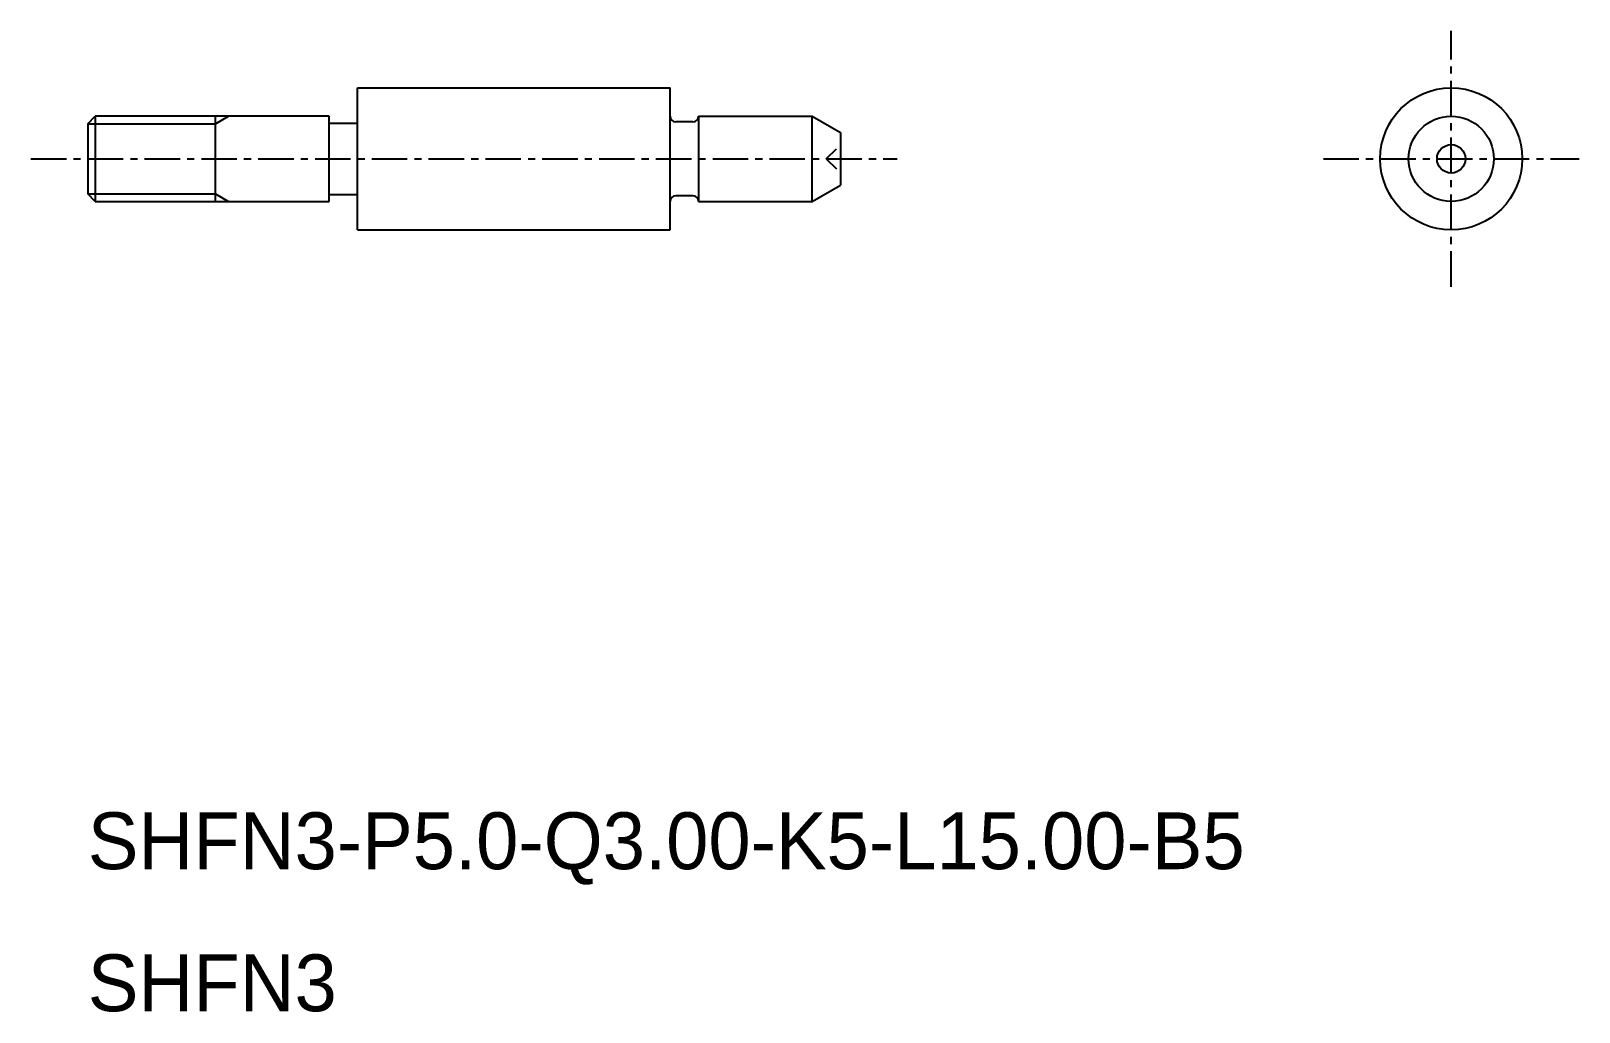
# Model space of a CAD drawing. Extents: x -959.6 to -905.1, y -447.8 to -413.2.
import ezdxf

# ---------------------------------------------------------------- set-up
doc = ezdxf.new("R2010")
doc.units = 0
doc.linetypes.add('CENTER', pattern=[2, 1.25, -0.25, 0.25, -0.25])
doc.linetypes.add('DASHED', pattern=[0.75, 0.5, -0.25])
doc.layers.get('0').update_dxf_attribs({"linetype": 'CONTINUOUS'})
doc.layers.add('CENTER', color=1, linetype='CENTER')

msp = doc.modelspace()

# ---------------------------------------------------------------- linework, layer by layer
at = {"color": 7, "linetype": 'CONTINUOUS'}
for p, q in [((-948.062, -415.231), (-937.062, -415.231)), ((-948.062, -420.231), (-948.062, -415.231)), ((-937.062, -420.231), (-937.062, -415.231)), ((-957.562, -416.493), (-957.299, -416.231)), ((-949.062, -416.231), (-957.299, -416.231)), ((-957.299, -416.231), (-957.299, -419.231)), ((-953.062, -419.231), (-953.062, -416.231)), ((-949.062, -419.231), (-949.062, -416.231)), ((-936.062, -416.231), (-932.062, -416.231)), ((-936.062, -416.231), (-936.062, -416.231)), ((-936.062, -416.331), (-936.062, -416.231)), ((-936.062, -416.231), (-936.062, -419.231)), ((-932.062, -416.231), (-931.062, -416.808)), ((-932.062, -419.231), (-932.062, -416.231)), ((-957.562, -416.493), (-957.562, -418.968)), ((-936.262, -416.431), (-936.862, -416.431)), ((-931.062, -416.808), (-931.062, -418.653)), ((-957.299, -419.231), (-957.562, -418.968)), ((-936.262, -419.031), (-936.862, -419.031)), ((-932.062, -419.231), (-931.062, -418.653)), ((-957.299, -419.231), (-949.062, -419.231)), ((-936.062, -419.131), (-936.062, -419.231)), ((-936.062, -419.231), (-932.062, -419.231)), ((-936.062, -419.231), (-936.062, -419.231)), ((-948.062, -420.231), (-937.062, -420.231))]:
    msp.add_line(p, q, dxfattribs=at)
at = {"color": 3}
for p, q in [((-953.062, -416.493), (-952.607, -416.231)), ((-957.562, -416.493), (-953.062, -416.493)), ((-957.562, -418.968), (-953.062, -418.968)), ((-953.062, -418.968), (-952.607, -419.231))]:
    msp.add_line(p, q, dxfattribs=at)
for p, q in [((-949.062, -416.481), (-948.062, -416.481)), ((-949.062, -418.981), (-948.062, -418.981))]:
    msp.add_line(p, q)
at = {"color": 3, "linetype": 'DASHED'}
for q in [(-931.062, -417.231), (-931.062, -418.231)]:
    msp.add_line((-931.562, -417.731), q, dxfattribs=at)
at = {"color": 7, "linetype": 'CONTINUOUS'}
for radius in [2.5, 1.5, 0.5]:
    msp.add_circle((-909.562, -417.731), radius, dxfattribs=at)
for centre, start, end in [((-936.862, -416.231), 180, 270), ((-936.262, -416.231), 270, 0), ((-936.862, -419.231), 90, 180), ((-936.262, -419.231), 0, 90)]:
    msp.add_arc(centre, 0.2, start, end, dxfattribs=at)
at = {"layer": 'CENTER', "color": 1, "linetype": 'CENTER'}
for p, q in [((-909.562, -422.231), (-909.562, -413.231)), ((-959.562, -417.731), (-929.062, -417.731)), ((-914.062, -417.731), (-905.062, -417.731))]:
    msp.add_line(p, q, dxfattribs=at)

# ---------------------------------------------------------------- texts
at = {"color": 7, "linetype": 'CONTINUOUS'}
for s, p in [('SHFN3-P5.0-Q3.00-K5-L15.00-B5', (-957.562, -442.731)), ('SHFN3', (-957.562, -447.731))]:
    msp.add_text(s, height=2, dxfattribs=at).set_placement(p)

doc.saveas('drawing.dxf')
